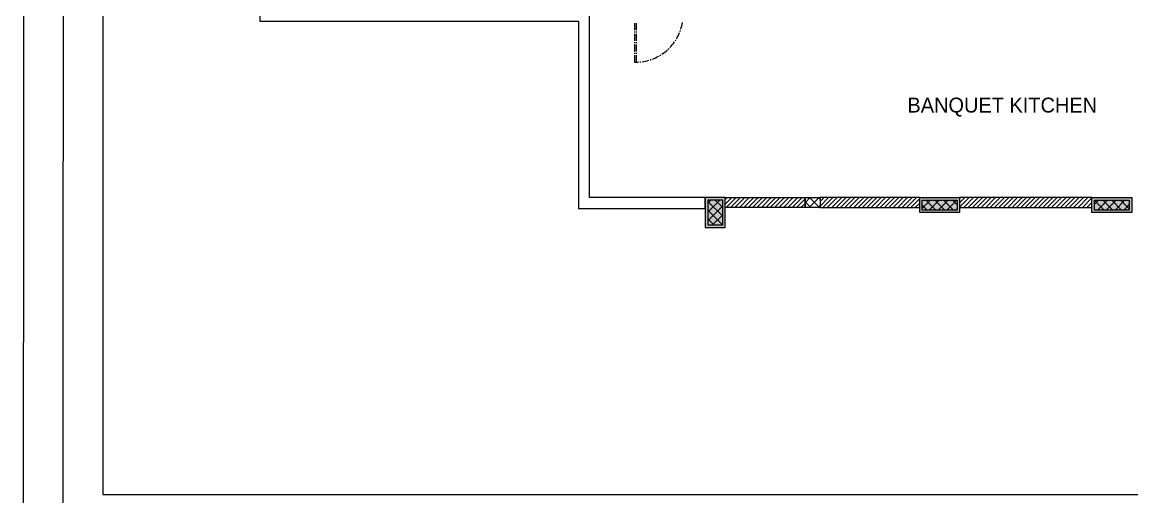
# Model space of a CAD drawing. Header units: millimetres. Extents: x -957 to 3394, y -3 to 3008.
# Drawn here: x -957 to -80, y 1231 to 1607 of the extents above; entities that cross this region are included whole.
import ezdxf

# ---------------------------------------------------------------- set-up
doc = ezdxf.new("R2010")
doc.units = ezdxf.units.MM
for name, color, linetype in [('HIDDEN', 7, 'CONTINUOUS'), ('PDF_0', 7, 'CONTINUOUS'), ('PDF_FRAMING-COLUMN', 7, 'CONTINUOUS'), ('PDF_FRAMING-COLUMN_HATCH', 7, 'CONTINUOUS'), ('PDF_FSM-PODIUM-FRAMING_-_S', 7, 'CONTINUOUS'), ('PDF_HATCH_-_WALL', 7, 'CONTINUOUS'), ('PDF_I-DOOR-OPEN', 7, 'CONTINUOUS'), ('PDF_RCC', 7, 'CONTINUOUS'), ('PDF_TEMPLATE', 7, 'CONTINUOUS'), ('PDF_TEXT', 7, 'CONTINUOUS'), ('PDF_WALL', 7, 'CONTINUOUS')]:
    doc.layers.add(name, color=color, linetype=linetype)
doc.styles.add('PDF_ARIAL', font='PDF_ARIAL')

msp = doc.modelspace()

# ---------------------------------------------------------------- linework, layer by layer
at = {"layer": 'HIDDEN'}
msp.add_lwpolyline([(436.18, 1918.86), (436.18, 2702.2), (-893.67, 2702.2), (-893.67, 1233.26), (436.18, 1233.26), (436.18, 1370.14)], close=True, dxfattribs=at)
at = {"layer": 'PDF_0'}
msp.add_lwpolyline([(-926.17, 18.23), (-923.64, 2975.98), (3366.24, 2973.12), (3363.71, 15.38)], close=True, dxfattribs=at)
at = {"layer": 'PDF_FRAMING-COLUMN'}
for points in [[(-417.19, 1444.76), (-401.44, 1444.76), (-401.44, 1468.37), (-417.19, 1468.37)], [(-415.22, 1446.72), (-403.41, 1446.72), (-403.41, 1466.4), (-415.22, 1466.4)], [(-247.57, 1468.37), (-216.08, 1468.37), (-216.08, 1456.56), (-247.57, 1456.56)], [(-245.6, 1466.4), (-218.05, 1466.4), (-218.05, 1458.53), (-245.6, 1458.53)], [(-111.4, 1468.37), (-79.91, 1468.37), (-79.91, 1456.56), (-111.4, 1456.56)], [(-109.43, 1466.4), (-81.88, 1466.4), (-81.88, 1458.53), (-109.43, 1458.53)]]:
    msp.add_lwpolyline(points, close=True, dxfattribs=at)
at = {"layer": 'PDF_FRAMING-COLUMN_HATCH'}
for points in [[(-415.22, 1463.89), (-412.71, 1466.4)], [(-415.22, 1456.93), (-405.75, 1466.4)], [(-403.41, 1460.54), (-409.28, 1466.4)], [(-338.28, 1464.3), (-334.21, 1468.37)], [(-335.12, 1460.5), (-327.25, 1468.37)], [(-326.85, 1460.5), (-334.72, 1468.37)], [(-326.47, 1467.08), (-327.76, 1468.37)], [(-245.6, 1459.98), (-239.17, 1466.4)], [(-234.83, 1458.53), (-242.7, 1466.4)], [(-240.09, 1458.53), (-232.22, 1466.4)], [(-227.87, 1458.53), (-235.75, 1466.4)], [(-233.13, 1458.53), (-225.26, 1466.4)], [(-220.92, 1458.53), (-228.79, 1466.4)], [(-226.17, 1458.53), (-218.3, 1466.4)], [(-218.05, 1462.62), (-221.83, 1466.4)], [(-109.43, 1463.18), (-106.2, 1466.4)], [(-101.86, 1458.53), (-109.43, 1466.1)], [(-107.12, 1458.53), (-99.25, 1466.4)], [(-94.9, 1458.53), (-102.77, 1466.4)], [(-100.16, 1458.53), (-92.29, 1466.4)], [(-87.95, 1458.53), (-95.82, 1466.4)], [(-93.2, 1458.53), (-85.33, 1466.4)], [(-81.88, 1459.42), (-88.86, 1466.4)], [(-81.88, 1466.38), (-81.9, 1466.4)], [(-403.41, 1453.58), (-415.22, 1465.39)], [(-415.22, 1449.98), (-403.41, 1461.78)], [(-403.51, 1446.72), (-415.22, 1458.43)], [(-333.8, 1460.5), (-338.28, 1464.97)], [(-328.17, 1460.5), (-326.47, 1462.19)], [(-241.79, 1458.53), (-245.6, 1462.34)], [(-219.22, 1458.53), (-218.05, 1459.7)], [(-108.82, 1458.53), (-109.43, 1459.14)], [(-86.25, 1458.53), (-81.88, 1462.9)], [(-410.47, 1446.72), (-415.22, 1451.47)], [(-411.51, 1446.72), (-403.41, 1454.83)], [(-404.55, 1446.72), (-403.41, 1447.87)]]:
    msp.add_lwpolyline(points, dxfattribs=at)
for points in [[(-401.44, 1468.37), (-417.19, 1468.37), (-401.44, 1444.76), (-417.19, 1444.76)], [(-403.41, 1466.4), (-415.22, 1466.4), (-403.41, 1446.72), (-415.22, 1446.72)], [(-216.08, 1468.37), (-247.57, 1468.37), (-216.08, 1456.56), (-247.57, 1456.56)], [(-218.05, 1466.4), (-245.6, 1466.4), (-218.05, 1458.53), (-245.6, 1458.53)], [(-79.91, 1468.37), (-111.4, 1468.37), (-79.91, 1456.56), (-111.4, 1456.56)], [(-81.88, 1466.4), (-109.43, 1466.4), (-81.88, 1458.53), (-109.43, 1458.53)]]:
    msp.add_solid(points, dxfattribs=at)
at = {"layer": 'PDF_FSM-PODIUM-FRAMING_-_S'}
msp.add_lwpolyline([(-326.47, 1460.5), (-338.28, 1460.5), (-338.28, 1468.37), (-326.47, 1468.37)], close=True, dxfattribs=at)
at = {"layer": 'PDF_HATCH_-_WALL'}
for points in [[(-399.79, 1468.37), (-401.44, 1466.72)], [(-396.31, 1468.37), (-401.44, 1463.24)], [(-392.84, 1468.37), (-400.71, 1460.5)], [(-389.36, 1468.37), (-397.23, 1460.5)], [(-385.88, 1468.37), (-393.75, 1460.5)], [(-382.4, 1468.37), (-390.27, 1460.5)], [(-378.92, 1468.37), (-386.79, 1460.5)], [(-375.44, 1468.37), (-383.31, 1460.5)], [(-371.96, 1468.37), (-379.84, 1460.5)], [(-368.49, 1468.37), (-376.36, 1460.5)], [(-365.01, 1468.37), (-372.88, 1460.5)], [(-361.53, 1468.37), (-369.4, 1460.5)], [(-358.05, 1468.37), (-365.92, 1460.5)], [(-354.57, 1468.37), (-362.44, 1460.5)], [(-351.09, 1468.37), (-358.96, 1460.5)], [(-347.62, 1468.37), (-355.49, 1460.5)], [(-344.14, 1468.37), (-352.01, 1460.5)], [(-340.66, 1468.37), (-348.53, 1460.5)], [(-338.28, 1467.27), (-345.05, 1460.5)], [(-323.27, 1468.37), (-326.47, 1465.16)], [(-319.79, 1468.37), (-326.47, 1461.69)], [(-316.31, 1468.37), (-324.18, 1460.5)], [(-312.83, 1468.37), (-320.7, 1460.5)], [(-309.35, 1468.37), (-317.22, 1460.5)], [(-305.87, 1468.37), (-313.74, 1460.5)], [(-302.39, 1468.37), (-310.27, 1460.5)], [(-298.92, 1468.37), (-306.79, 1460.5)], [(-295.44, 1468.37), (-303.31, 1460.5)], [(-291.96, 1468.37), (-299.83, 1460.5)], [(-288.48, 1468.37), (-296.35, 1460.5)], [(-285, 1468.37), (-292.87, 1460.5)], [(-281.52, 1468.37), (-289.39, 1460.5)], [(-278.05, 1468.37), (-285.92, 1460.5)], [(-274.57, 1468.37), (-282.44, 1460.5)], [(-271.09, 1468.37), (-278.96, 1460.5)], [(-267.61, 1468.37), (-275.48, 1460.5)], [(-264.13, 1468.37), (-272, 1460.5)], [(-260.65, 1468.37), (-268.52, 1460.5)], [(-257.17, 1468.37), (-265.05, 1460.5)], [(-253.7, 1468.37), (-261.57, 1460.5)], [(-250.22, 1468.37), (-258.09, 1460.5)], [(-247.57, 1467.54), (-254.61, 1460.5)], [(-215.43, 1468.37), (-216.08, 1467.72)], [(-211.95, 1468.37), (-216.08, 1464.24)], [(-208.47, 1468.37), (-216.08, 1460.76)], [(-205, 1468.37), (-212.87, 1460.5)], [(-201.52, 1468.37), (-209.39, 1460.5)], [(-198.04, 1468.37), (-205.91, 1460.5)], [(-194.56, 1468.37), (-202.43, 1460.5)], [(-191.08, 1468.37), (-198.95, 1460.5)], [(-187.6, 1468.37), (-195.47, 1460.5)], [(-184.13, 1468.37), (-192, 1460.5)], [(-180.65, 1468.37), (-188.52, 1460.5)], [(-177.17, 1468.37), (-185.04, 1460.5)], [(-173.69, 1468.37), (-181.56, 1460.5)], [(-170.21, 1468.37), (-178.08, 1460.5)], [(-166.73, 1468.37), (-174.6, 1460.5)], [(-163.25, 1468.37), (-171.13, 1460.5)], [(-159.78, 1468.37), (-167.65, 1460.5)], [(-156.3, 1468.37), (-164.17, 1460.5)], [(-152.82, 1468.37), (-160.69, 1460.5)], [(-149.34, 1468.37), (-157.21, 1460.5)], [(-145.86, 1468.37), (-153.73, 1460.5)], [(-142.38, 1468.37), (-150.25, 1460.5)], [(-138.9, 1468.37), (-146.78, 1460.5)], [(-135.43, 1468.37), (-143.3, 1460.5)], [(-131.95, 1468.37), (-139.82, 1460.5)], [(-128.47, 1468.37), (-136.34, 1460.5)], [(-124.99, 1468.37), (-132.86, 1460.5)], [(-121.51, 1468.37), (-129.38, 1460.5)], [(-118.03, 1468.37), (-125.9, 1460.5)], [(-114.56, 1468.37), (-122.43, 1460.5)], [(-111.4, 1468.05), (-118.95, 1460.5)], [(-338.28, 1463.79), (-341.57, 1460.5)], [(-247.57, 1464.06), (-251.13, 1460.5)], [(-247.57, 1460.59), (-247.65, 1460.5)], [(-111.4, 1464.57), (-115.47, 1460.5)], [(-111.4, 1461.09), (-111.99, 1460.5)]]:
    msp.add_lwpolyline(points, close=True, dxfattribs=at)
at = {"layer": 'PDF_I-DOOR-OPEN'}
for points in [[(-473.07, 1606.48), (-473.07, 1600.85)], [(-471.49, 1600.85), (-471.49, 1606.48)], [(-473.07, 1599.92), (-473.07, 1598.98)], [(-473.07, 1598.04), (-473.07, 1592.42)], [(-471.49, 1598.98), (-471.49, 1599.92)], [(-471.49, 1592.42), (-471.49, 1598.04)], [(-473.07, 1591.48), (-473.07, 1590.54)], [(-473.07, 1589.61), (-473.07, 1583.98)], [(-471.49, 1590.54), (-471.49, 1591.48)], [(-471.49, 1583.98), (-471.49, 1589.61)], [(-473.07, 1583.05), (-473.07, 1582.11)], [(-473.07, 1581.17), (-473.07, 1575.55), (-471.49, 1575.55), (-471.49, 1581.17)], [(-471.49, 1582.11), (-471.49, 1583.05)]]:
    msp.add_lwpolyline(points, dxfattribs=at)
for centre, radius, start, end in [((-472.29, 1612.94), 37.4, 342.39778, 351.01217), ((-472.29, 1612.94), 37.4, 329.47712, 338.09129), ((-472.36, 1612.97), 37.47, 339.52845, 340.96151), ((-472.29, 1612.94), 37.4, 316.55633, 325.17104), ((-472.31, 1612.95), 37.41, 326.60664, 328.04175), ((-472.29, 1612.94), 37.4, 290.71519, 299.32922), ((-472.25, 1612.87), 37.32, 300.76301, 302.20192), ((-472.29, 1612.94), 37.4, 303.6357, 312.25015), ((-472.25, 1612.9), 37.34, 313.684, 315.12191), ((-472.3, 1612.94), 37.4, 268.81487, 273.48784), ((-472.3, 1613), 37.46, 274.92304, 276.35655), ((-472.3, 1612.95), 37.4, 277.79458, 286.40814), ((-472.29, 1612.92), 37.38, 287.84268, 289.27917)]:
    msp.add_arc(centre, radius, start, end, dxfattribs=at)
at = {"layer": 'PDF_RCC'}
msp.add_lwpolyline([(-508.8, 1616.82), (-508.8, 1950.47), (-517.54, 1950.47), (-517.54, 1616.82), (-769.41, 1616.82), (-769.41, 1608.08), (-517.54, 1608.08), (-517.54, 1459.63), (-417.19, 1459.63), (-417.19, 1468.37), (-508.8, 1468.37), (-508.8, 1608.08)], close=True, dxfattribs=at)
at = {"layer": 'PDF_TEMPLATE'}
msp.add_lwpolyline([(-954.85, 3007.97), (3394.04, 3004.31), (3391.47, -2.9), (-957.42, 0.77)], close=True, dxfattribs=at)
at = {"layer": 'PDF_WALL'}
for points in [[(-401.44, 1468.37), (-338.28, 1468.37), (-338.28, 1460.5), (-401.44, 1460.5)], [(-401.44, 1468.37), (-338.28, 1468.37), (-338.28, 1460.5), (-401.44, 1460.5)], [(-326.47, 1460.5), (-247.57, 1460.5), (-247.57, 1468.37), (-326.47, 1468.37)], [(-326.47, 1460.5), (-247.57, 1460.5), (-247.57, 1468.37), (-326.47, 1468.37)], [(-216.08, 1460.5), (-111.4, 1460.5), (-111.4, 1468.37), (-216.08, 1468.37)], [(-216.08, 1460.5), (-111.4, 1460.5), (-111.4, 1468.37), (-216.08, 1468.37)]]:
    msp.add_lwpolyline(points, close=True, dxfattribs=at)

# ---------------------------------------------------------------- texts
at = {"layer": 'PDF_TEXT', "insert": (-257.36, 1532.44), "char_height": 11.8065, "width": 143.9731, "attachment_point": 7, "style": 'PDF_ARIAL'}
msp.add_mtext('BANQUET KITCHEN', dxfattribs=at)

doc.saveas('drawing.dxf')
